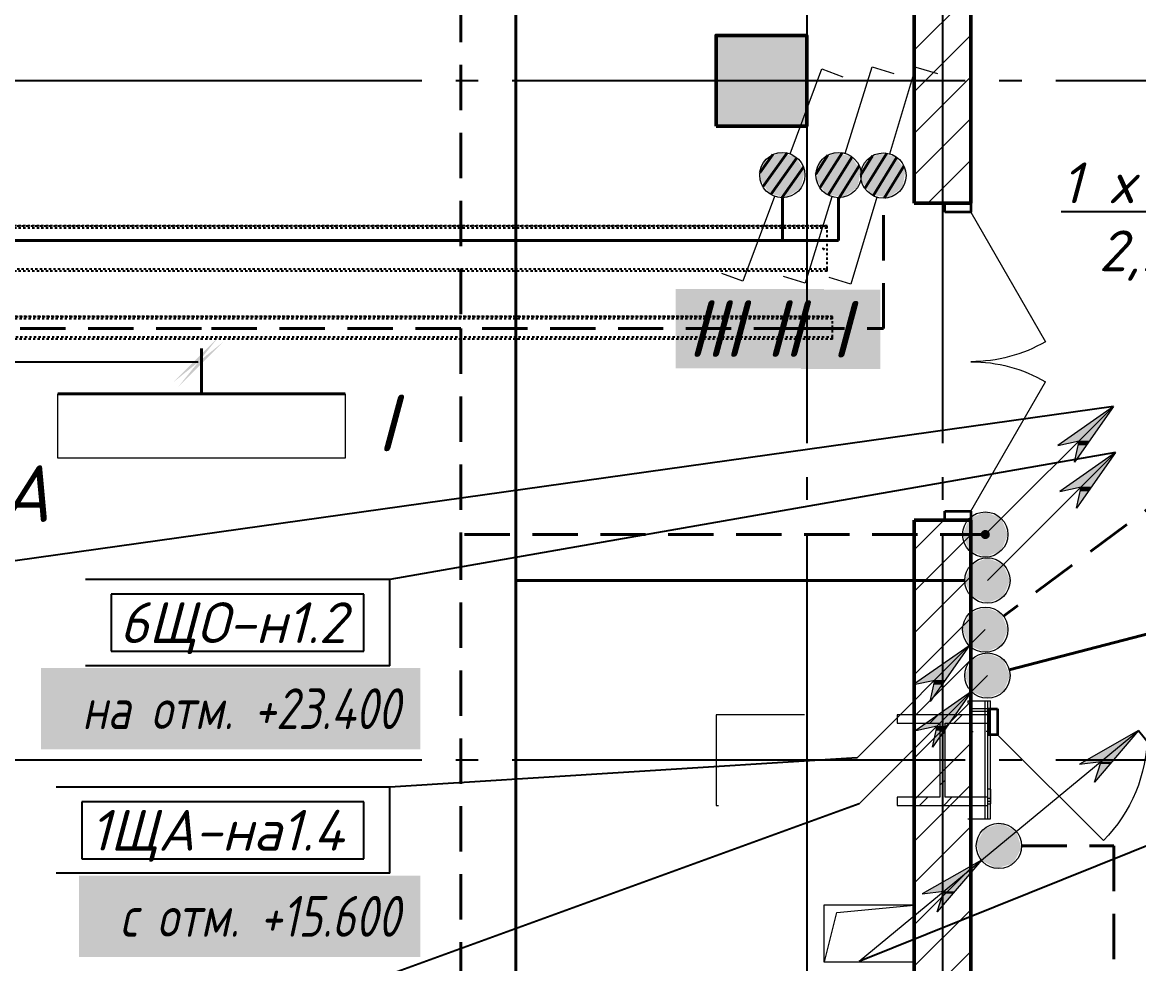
# Model space of a CAD drawing. Header units: millimetres. Extents: x 0 to 1093, y 0 to 420.
# Drawn here: x 480.55 to 529.85, y 240.61 to 282.17 of the extents above; entities that cross this region are included whole.
import ezdxf

# ---------------------------------------------------------------- set-up
doc = ezdxf.new("R2010")
doc.units = ezdxf.units.MM
for name, pattern in [('JIS_02_2.0', [3, 2, -1]), ('ГОСТ 2.303 5', [24, 20, -1.5, 1, -1.5]), ('СПКБ-0000-000-АР#006$0$Achse', [2300, 0, -800, 1500, 0])]:
    doc.linetypes.add(name, pattern=pattern)
for name, color, linetype in [('Viewport1ForCustomObjects_0', 7, 'Continuous'), ('Viewport2ForCustomObjects_0', 7, 'Continuous'), ('СПКБ-0000-000-АР#006$0$Двери ArchiCAD', 7, 'Continuous'), ('СПКБ-0000-000-АР#006$0$Колонны новые', 7, 'Continuous'), ('СПКБ-0000-000-АР#006$0$Колонны существующие', 7, 'Continuous'), ('СПКБ-0000-000-АР#006$0$Стены', 7, 'Continuous'), ('Строительные оси', 7, 'Continuous'), ('ЭМ_ЛОТКИ', 3, 'JIS_02_2.0'), ('ЭО_АВАРИЙНОЕ ОСВЕЩЕНИЕ', 7, 'Continuous'), ('ЭО_РАБОЧЕЕ ОСВЕЩЕНИЕ', 7, 'Continuous'), ('ЭС', 7, 'Continuous')]:
    doc.layers.add(name, color=color, linetype=linetype)
for name, color, linetype, lineweight in [('СПКБ-0000-000-АР#006$0$Двери ArchiCAD_Ном._пера__1', 7, 'Continuous', 13), ('СПКБ-0000-000-АР#006$0$Двери ArchiCAD_Ном._пера__20', 1, 'Continuous', 20), ('СПКБ-0000-000-АР#006$0$Двери ArchiCAD_Ном._пера__6', 5, 'Continuous', 9), ('СПКБ-0000-000-АР#006$0$Колонны новые_Ном._пера__20', 1, 'Continuous', 20), ('СПКБ-0000-000-АР#006$0$Колонны существующие_Ном._пера__141', 7, 'Continuous', 50), ('СПКБ-0000-000-АР#006$0$Колонны существующие_Ном._пера__2', 8, 'Continuous', 15), ('СПКБ-0000-000-АР#006$0$Стены_Ном._пера__1', 7, 'Continuous', 13), ('СПКБ-0000-000-АР#006$0$Стены_Ном._пера__20', 1, 'Continuous', 20), ('СПКБ-0000-000-АР#006$0$Стены_Ном._пера__6', 5, 'Continuous', 9), ('СПКБ-0000-000-АР#006$0$Шахты ОВ_Ном._пера__1', 7, 'Continuous', 13)]:
    doc.layers.add(name, color=color, linetype=linetype, lineweight=lineweight)
for name, color, linetype, lineweight, true_color in [('СПКБ-0000-000-АР#006$0$Двери ArchiCAD_Ном._пера__23', 7, 'Continuous', 35, 0xff6600), ('СПКБ-0000-000-АР#006$0$Двери ArchiCAD_Ном._пера__3', 7, 'Continuous', 18, 0xff6600), ('СПКБ-0000-000-АР#006$0$Двери ArchiCAD_Ном._пера__58', 7, 'Continuous', 50, 0xdf0000), ('СПКБ-0000-000-АР#006$0$Колонны новые_Ном._пера__108', 7, 'Continuous', 13, 0xfd8379), ('СПКБ-0000-000-АР#006$0$Колонны существующие_Ном._пера__102', 7, 'Continuous', 13, 0xcccccc), ('СПКБ-0000-000-АР#006$0$Стены_Ном._пера__58', 7, 'Continuous', 50, 0xdf0000), ('СПКБ-0000-000-АР#006$0$Стены_Ном._пера__68', 7, 'Continuous', 20, 0xfd4435)]:
    doc.layers.add(name, color=color, linetype=linetype, lineweight=lineweight, true_color=true_color)
doc.styles.add('1.8', font='isocpeui.ttf', dxfattribs={"height": 1.8})
doc.styles.add('2.5', font='isocpeui.ttf')
doc.styles.add('CustomTextStyle84', font='isocpeui.ttf', dxfattribs={"width": 0.987755, "height": 1.8})
doc.styles.add('CustomTextStyle86', font='isocpeui.ttf', dxfattribs={"width": 0.987755, "height": 1.8})
pattern_1 = [(45, (0, 0), (-91.9239, 91.9239), [])]
pattern_2 = [(0, (0, 0), (0, 173.2051), [0, -100]), (0, (50, 86.6), (0, 173.2051), [0, -100])]

# ---------------------------------------------------------------- blocks, each defined once
blk = doc.blocks.new('*U336')
at = {"color": 0, "linetype": 'ByBlock', "lineweight": -2}
for p, q in [((-100, -31), (-100, -6487.7)), ((-100, -6487.7), (-100, -31)), ((-90, -6487.7), (-90, -31)), ((90, -31), (90, -6487.7)), ((100, -6487.7), (100, -31)), ((100, -6487.7), (100, -31)), ((-90, -6487.7), (-100, -6487.7)), ((90, -6487.7), (-90, -6487.7)), ((100, -6487.7), (90, -6487.7))]:
    blk.add_line(p, q, dxfattribs=at)
blk.add_circle((0, -6472.7), 3.5, dxfattribs=at)
blk = doc.blocks.new('*U337')
at = {"color": 0, "linetype": 'ByBlock', "lineweight": -2}
for p, q in [((-50, -31), (-50, -7577)), ((-50, -7577), (-50, -31)), ((-40, -7577), (-40, -31)), ((40, -31), (40, -7577)), ((50, -7577), (50, -31)), ((50, -7577), (50, -31)), ((-40, -7577), (-50, -7577)), ((40, -7577), (-40, -7577)), ((50, -7577), (40, -7577))]:
    blk.add_line(p, q, dxfattribs=at)
blk.add_circle((0, -7562), 3.5, dxfattribs=at)
blk = doc.blocks.new('*E373')
at = {"layer": 'Строительные оси', "color": 3, "linetype": 'ГОСТ 2.303 5', "lineweight": 25}
for p, q in [((177.431, 258.857), (177.431, -45.143)), ((183.431, 258.857), (183.431, -45.143)), ((280.431, 158.857), (-283.569, 158.857)), ((280.431, 128.857), (-283.569, 128.857))]:
    blk.add_line(p, q, dxfattribs=at)
at = {"layer": 'ЭО_АВАРИЙНОЕ ОСВЕЩЕНИЕ', "color": 1, "linetype": 'JIS_02_2.0', "lineweight": 40}
for p, q in [((162.147, 210.557), (162.153, 147.919)), ((180.817, 147.919), (180.817, 153.674)), ((150.706, 147.919), (103.356, 147.919)), ((150.706, 145.039), (150.706, 147.919)), ((162.153, 147.919), (150.706, 147.919)), ((177.099, 147.919), (162.153, 147.919)), ((162.153, 147.919), (162.153, 138.824)), ((177.099, 147.919), (180.817, 147.919)), ((196.384, 142.844), (186.122, 135.22)), ((185.319, 138.824), (162.153, 138.824)), ((162.153, 138.824), (162.153, 94.656)), ((185.319, 138.824), (185.319, 138.824)), ((185.319, 138.824), (185.319, 138.824)), ((186.919, 125.076), (190.988, 125.076)), ((190.988, 125.076), (190.988, 119.795))]:
    blk.add_line(p, q, dxfattribs=at)
at = {"layer": 'ЭО_АВАРИЙНОЕ ОСВЕЩЕНИЕ', "color": 7, "lineweight": 0}
for p, q in [((181.103, 155.632), (182.251, 159.464)), ((182.251, 159.464), (183.209, 159.177)), ((180.53, 153.716), (179.383, 149.884)), ((179.383, 149.884), (178.425, 150.171)), ((144.361, 142.189), (144.361, 145.039)), ((157.051, 145.039), (157.051, 142.189)), ((185.319, 138.824), (190.976, 144.481)), ((190.976, 144.481), (188.519, 142.76)), ((190.976, 144.481), (189.255, 142.023)), ((188.519, 142.76), (189.46, 142.965)), ((189.255, 142.023), (189.46, 142.965)), ((157.051, 142.189), (144.361, 142.189)), ((179.662, 128.967), (185.319, 134.624)), ((184.612, 133.917), (182.155, 132.196)), ((184.612, 133.917), (182.891, 131.459)), ((182.155, 132.196), (183.096, 132.401)), ((182.891, 131.459), (183.096, 132.401)), ((185.919, 125.076), (192.091, 130.166)), ((192.091, 130.166), (189.48, 128.688)), ((192.091, 130.166), (190.143, 127.884)), ((189.48, 128.688), (190.437, 128.802)), ((190.143, 127.884), (190.437, 128.802)), ((179.747, 119.987), (185.919, 125.076)), ((185.147, 124.44), (182.536, 122.962)), ((185.147, 124.44), (183.199, 122.159)), ((182.536, 122.962), (183.494, 123.076)), ((183.199, 122.159), (183.494, 123.076))]:
    blk.add_line(p, q, dxfattribs=at)
at = {"layer": 'ЭО_АВАРИЙНОЕ ОСВЕЩЕНИЕ', "color": 1, "lineweight": 40}
for p, q in [((180.334, 155.55), (179.817, 154.712)), ((180.964, 155.663), (179.999, 154.099)), ((181.41, 155.479), (180.363, 153.783)), ((181.727, 155.087), (180.856, 153.675)), ((144.361, 145.039), (157.051, 145.039))]:
    blk.add_line(p, q, dxfattribs=at)
at = {"layer": 'ЭО_АВАРИЙНОЕ ОСВЕЩЕНИЕ', "color": 1, "lineweight": 0, "const_width": 0.2, "flags": 128}
blk.add_lwpolyline([(185.219, 138.824, 1), (185.419, 138.824, 1)], format="xyb", close=True, dxfattribs=at)
at = {"layer": 'ЭО_АВАРИЙНОЕ ОСВЕЩЕНИЕ', "color": 1, "linetype": 'JIS_02_2.0', "lineweight": 40, "const_width": 0.2, "flags": 128}
blk.add_lwpolyline([(185.219, 138.824, 1), (185.419, 138.824, 1)], format="xyb", close=True, dxfattribs=at)
at = {"layer": 'ЭО_АВАРИЙНОЕ ОСВЕЩЕНИЕ', "color": 7, "lineweight": 0}
for centre in [(180.817, 154.674), (185.319, 138.824), (185.319, 134.624), (185.919, 125.076)]:
    blk.add_circle(centre, 1, dxfattribs=at)
at = {"layer": 'ЭО_АВАРИЙНОЕ ОСВЕЩЕНИЕ', "color": 1, "lineweight": 0}
for points in [[(180.417, 155.525), (179.966, 155.199), (181.577, 155.199)], [(180.586, 155.647), (180.417, 155.525), (181.342, 155.525)], [(180.417, 155.525), (181.342, 155.525), (181.577, 155.199)], [(179.918, 154.905), (179.844, 154.443), (181.715, 154.443)], [(179.966, 155.199), (179.918, 154.905), (181.79, 154.905)], [(179.918, 154.905), (181.79, 154.905), (181.715, 154.443)], [(179.966, 155.199), (181.577, 155.199), (181.79, 154.905)], [(179.844, 154.443), (180.056, 154.149), (181.668, 154.149)], [(179.844, 154.443), (181.715, 154.443), (181.668, 154.149)], [(180.056, 154.149), (180.292, 153.823), (181.216, 153.823)], [(180.056, 154.149), (181.668, 154.149), (181.216, 153.823)], [(180.292, 153.823), (181.216, 153.823), (181.047, 153.701)], [(190.976, 144.481), (188.812, 142.965), (189.46, 142.965)], [(190.976, 144.481), (189.46, 142.965), (189.915, 142.965)], [(188.812, 142.965), (189.46, 142.965), (188.519, 142.76)], [(189.46, 142.965), (189.416, 142.76), (189.771, 142.76)], [(189.46, 142.965), (189.915, 142.965), (189.771, 142.76)], [(189.416, 142.76), (189.771, 142.76), (189.255, 142.023)], [(184.612, 133.917), (182.448, 132.401), (183.096, 132.401)], [(184.612, 133.917), (183.096, 132.401), (183.551, 132.401)], [(182.448, 132.401), (183.096, 132.401), (182.155, 132.196)], [(183.052, 132.196), (183.407, 132.196), (182.891, 131.459)], [(183.096, 132.401), (183.052, 132.196), (183.407, 132.196)], [(183.096, 132.401), (183.551, 132.401), (183.407, 132.196)], [(192.091, 130.166), (189.682, 128.802), (190.437, 128.802)], [(192.091, 130.166), (190.437, 128.802), (190.927, 128.802)], [(189.682, 128.802), (190.437, 128.802), (189.48, 128.688)], [(190.401, 128.688), (190.83, 128.688), (190.143, 127.884)], [(190.437, 128.802), (190.401, 128.688), (190.83, 128.688)], [(190.437, 128.802), (190.927, 128.802), (190.83, 128.688)], [(185.147, 124.44), (182.738, 123.076), (183.494, 123.076)], [(185.147, 124.44), (183.494, 123.076), (183.983, 123.076)], [(182.738, 123.076), (183.494, 123.076), (182.536, 122.962)], [(183.457, 122.962), (183.886, 122.962), (183.199, 122.159)], [(183.494, 123.076), (183.457, 122.962), (183.886, 122.962)], [(183.494, 123.076), (183.983, 123.076), (183.886, 122.962)]]:
    blk.add_solid(points, dxfattribs=at)
at = {"layer": 'ЭО_АВАРИЙНОЕ ОСВЕЩЕНИЕ', "color": 1, "lineweight": 40}
for points in [[(184.612, 139.531), (184.319, 138.824), (186.319, 138.824)], [(185.319, 139.824), (184.612, 139.531), (186.026, 139.531)], [(184.612, 139.531), (186.026, 139.531), (186.319, 138.824)], [(184.319, 138.824), (184.612, 138.117), (186.026, 138.117)], [(184.319, 138.824), (186.319, 138.824), (186.026, 138.117)], [(184.612, 138.117), (186.026, 138.117), (185.319, 137.824)], [(185.319, 135.624), (184.612, 135.331), (186.026, 135.331)], [(184.612, 135.331), (184.319, 134.624), (186.319, 134.624)], [(184.612, 135.331), (186.026, 135.331), (186.319, 134.624)], [(184.319, 134.624), (184.612, 133.917), (186.026, 133.917)], [(184.319, 134.624), (186.319, 134.624), (186.026, 133.917)], [(184.612, 133.917), (186.026, 133.917), (185.319, 133.624)], [(185.211, 125.712), (184.923, 125.172), (186.856, 125.172)], [(185.283, 125.848), (185.211, 125.712), (186.69, 125.712)], [(185.211, 125.712), (186.69, 125.712), (186.856, 125.172)], [(186.015, 126.072), (185.283, 125.848), (186.436, 125.848)], [(185.283, 125.848), (186.436, 125.848), (186.69, 125.712)], [(184.923, 125.172), (184.982, 124.98), (186.914, 124.98)], [(184.923, 125.172), (186.856, 125.172), (186.914, 124.98)], [(184.982, 124.98), (185.147, 124.44), (186.627, 124.44)], [(184.982, 124.98), (186.914, 124.98), (186.627, 124.44)], [(185.147, 124.44), (185.402, 124.305), (186.555, 124.305)], [(185.147, 124.44), (186.627, 124.44), (186.555, 124.305)], [(185.402, 124.305), (186.555, 124.305), (185.823, 124.081)]]:
    blk.add_solid(points, dxfattribs=at)
at = {"layer": 'ЭО_РАБОЧЕЕ ОСВЕЩЕНИЕ', "color": 5, "lineweight": 40}
for p, q in [((164.583, 189.886), (164.583, 151.806)), ((175.931, 155.597), (175.361, 154.795)), ((176.566, 155.67), (175.502, 154.171)), ((177, 155.457), (175.846, 153.832)), ((178.366, 155.573), (177.841, 154.74)), ((178.996, 155.681), (178.017, 154.125)), ((179.441, 155.493), (178.378, 153.806)), ((177.291, 155.046), (176.331, 153.692)), ((179.755, 155.098), (178.87, 153.693)), ((176.356, 153.692), (176.356, 151.806)), ((178.84, 153.693), (178.84, 151.806)), ((112.594, 151.806), (164.583, 151.806)), ((176.356, 151.806), (164.583, 151.806)), ((164.583, 136.795), (164.583, 151.806)), ((176.905, 151.806), (176.356, 151.806)), ((178.84, 151.806), (176.905, 151.806)), ((186.379, 132.847), (230.284, 144.288)), ((164.583, 136.795), (184.411, 136.795)), ((164.583, 96.574), (164.583, 136.795))]:
    blk.add_line(p, q, dxfattribs=at)
at = {"layer": 'ЭО_РАБОЧЕЕ ОСВЕЩЕНИЕ', "color": 7, "lineweight": 0}
for p, q in [((176.704, 155.63), (178.097, 159.379)), ((178.097, 159.379), (179.034, 159.031)), ((179.136, 155.648), (180.319, 159.469)), ((180.319, 159.469), (181.274, 159.173)), ((176.008, 153.755), (174.615, 150.005)), ((178.544, 153.738), (177.361, 149.917)), ((174.615, 150.005), (173.678, 150.353)), ((177.361, 149.917), (176.406, 150.212)), ((185.411, 136.795), (191.068, 142.452)), ((191.068, 142.452), (188.611, 140.731)), ((191.068, 142.452), (189.348, 139.994)), ((188.611, 140.731), (189.553, 140.936)), ((189.348, 139.994), (189.553, 140.936)), ((179.755, 126.938), (185.411, 132.595)), ((184.704, 131.888), (182.247, 130.167)), ((184.704, 131.888), (182.984, 129.43)), ((182.247, 130.167), (183.189, 130.372)), ((182.984, 129.43), (183.189, 130.372))]:
    blk.add_line(p, q, dxfattribs=at)
for centre in [(176.356, 154.692), (178.84, 154.693), (185.411, 136.795), (185.411, 132.595)]:
    blk.add_circle(centre, 1, dxfattribs=at)
at = {"layer": 'ЭО_РАБОЧЕЕ ОСВЕЩЕНИЕ', "color": 5, "lineweight": 0}
for points in [[(175.917, 155.508), (175.541, 155.271), (177.083, 155.271)], [(176.189, 155.678), (175.917, 155.508), (176.935, 155.508)], [(175.917, 155.508), (176.935, 155.508), (177.083, 155.271)], [(178.436, 155.539), (177.994, 155.226), (179.595, 155.226)], [(178.619, 155.668), (178.436, 155.539), (179.373, 155.539)], [(178.436, 155.539), (179.373, 155.539), (179.595, 155.226)], [(175.446, 154.859), (175.37, 154.525), (177.265, 154.525)], [(175.541, 155.271), (175.446, 154.859), (177.342, 154.859)], [(175.446, 154.859), (177.342, 154.859), (177.265, 154.525)], [(175.541, 155.271), (177.083, 155.271), (177.342, 154.859)], [(177.941, 154.914), (177.865, 154.471), (179.74, 154.471)], [(177.994, 155.226), (177.941, 154.914), (179.815, 154.914)], [(177.941, 154.914), (179.815, 154.914), (179.74, 154.471)], [(177.994, 155.226), (179.595, 155.226), (179.815, 154.914)], [(175.37, 154.525), (175.629, 154.113), (177.171, 154.113)], [(175.37, 154.525), (177.265, 154.525), (177.171, 154.113)], [(177.865, 154.471), (178.085, 154.16), (179.686, 154.16)], [(177.865, 154.471), (179.74, 154.471), (179.686, 154.16)], [(175.629, 154.113), (175.777, 153.877), (176.795, 153.877)], [(175.629, 154.113), (177.171, 154.113), (176.795, 153.877)], [(175.777, 153.877), (176.795, 153.877), (176.523, 153.706)], [(178.085, 154.16), (178.307, 153.847), (179.244, 153.847)], [(178.085, 154.16), (179.686, 154.16), (179.244, 153.847)], [(178.307, 153.847), (179.244, 153.847), (179.062, 153.718)], [(191.068, 142.452), (188.904, 140.936), (189.553, 140.936)], [(191.068, 142.452), (189.553, 140.936), (190.007, 140.936)], [(188.904, 140.936), (189.553, 140.936), (188.611, 140.731)], [(189.508, 140.731), (189.863, 140.731), (189.348, 139.994)], [(189.553, 140.936), (189.508, 140.731), (189.863, 140.731)], [(189.553, 140.936), (190.007, 140.936), (189.863, 140.731)], [(184.704, 131.888), (182.54, 130.372), (183.189, 130.372)], [(184.704, 131.888), (183.189, 130.372), (183.643, 130.372)], [(182.54, 130.372), (183.189, 130.372), (182.247, 130.167)], [(183.144, 130.167), (183.499, 130.167), (182.984, 129.43)], [(183.189, 130.372), (183.144, 130.167), (183.499, 130.167)], [(183.189, 130.372), (183.643, 130.372), (183.499, 130.167)]]:
    blk.add_solid(points, dxfattribs=at)
at = {"layer": 'ЭО_РАБОЧЕЕ ОСВЕЩЕНИЕ', "color": 5, "lineweight": 40}
for points in [[(185.411, 137.795), (184.704, 137.502), (186.119, 137.502)], [(184.704, 137.502), (184.411, 136.795), (186.411, 136.795)], [(184.704, 137.502), (186.119, 137.502), (186.411, 136.795)], [(184.411, 136.795), (184.704, 136.088), (186.119, 136.088)], [(184.411, 136.795), (186.411, 136.795), (186.119, 136.088)], [(184.704, 136.088), (186.119, 136.088), (185.411, 135.795)], [(185.411, 133.595), (184.704, 133.302), (186.119, 133.302)], [(184.704, 133.302), (184.411, 132.595), (186.411, 132.595)], [(184.704, 133.302), (186.119, 133.302), (186.411, 132.595)], [(184.411, 132.595), (184.704, 131.888), (186.119, 131.888)], [(184.411, 132.595), (186.411, 132.595), (186.119, 131.888)], [(184.704, 131.888), (186.119, 131.888), (185.411, 131.595)]]:
    blk.add_solid(points, dxfattribs=at)
blk = doc.blocks.new('СПКБ-0000-000-АР#006$0$Двупольная Дверь 19')
at = {"layer": 'СПКБ-0000-000-АР#006$0$Двери ArchiCAD_Ном._пера__23', "color": 30, "linetype": 'Continuous', "lineweight": 35, "true_color": 0xff6600}
for p, q in [((-660, 0), (-700, 0)), ((-700, 0), (-700, -115)), ((-660, -115), (-660, 0)), ((700, 0), (660, 0)), ((660, 0), (660, -115)), ((700, -115), (700, 0)), ((-700, -115), (-660, -115)), ((660, -115), (700, -115))]:
    blk.add_line(p, q, dxfattribs=at)
at = {"layer": 'СПКБ-0000-000-АР#006$0$Двери ArchiCAD_Ном._пера__3', "color": 30, "linetype": 'Continuous', "lineweight": 18, "true_color": 0xff6600}
for p, q in [((-660, 0), (-88.4, 330)), ((660, 0), (88.4, 330))]:
    blk.add_line(p, q, dxfattribs=at)
for centre, start, end in [((-660, 0), 0, 30), ((660, 0), 150, 180)]:
    blk.add_arc(centre, 660, start, end, dxfattribs=at)
at = {"layer": 'СПКБ-0000-000-АР#006$0$Двери ArchiCAD_Ном._пера__58', "color": 12, "linetype": 'Continuous', "lineweight": 50, "true_color": 0xdf0000}
for p, q in [((-700, 0), (-737, 0)), ((-700, 0), (-700, -115)), ((700, 0), (700, -115)), ((700, 0), (737, 0)), ((-700, -115), (-700, -250)), ((700, -115), (700, -250)), ((-700, -250), (-737, -250)), ((700, -250), (737, -250))]:
    blk.add_line(p, q, dxfattribs=at)
blk = doc.blocks.new('СПКБ-0000-000-АР#006$0$Стена_16', base_point=(18343.1, 18683.6))
at = {"layer": 'СПКБ-0000-000-АР#006$0$Стены_Ном._пера__20', "linetype": 'Continuous', "lineweight": 20}
h = blk.add_hatch(dxfattribs=at)
h.set_pattern_fill('КИРПИЧ_ОБЫКНОВЕННЫЙ', color=1, style=0, pattern_type=2)
h.set_pattern_definition(pattern_1)
h.paths.add_polyline_path([(18218.1, 18683.6), (18218.1, 15345.4), (18353.1, 15345.4), (18468.1, 15345.4), (18468.1, 18683.6)])
h = blk.add_hatch(dxfattribs=at)
h.set_pattern_fill('КИРПИЧ_ОБЫКНОВЕННЫЙ', color=1, style=0, pattern_type=2)
h.set_pattern_definition(pattern_1)
h.paths.add_polyline_path([(18218.1, 4089.3), (18468.1, 4089.3), (18468.1, 13945.4), (18353.1, 13945.4), (18218.1, 13945.4)])
at = {"layer": 'СПКБ-0000-000-АР#006$0$Стены_Ном._пера__58', "color": 12, "linetype": 'Continuous', "lineweight": 50, "true_color": 0xdf0000}
for p, q in [((18218.1, 15345.4), (18218.1, 15382.4)), ((18468.1, 15345.4), (18468.1, 15382.4)), ((18353.1, 15345.4), (18218.1, 15345.4)), ((18468.1, 15345.4), (18353.1, 15345.4)), ((18218.1, 13945.4), (18218.1, 13908.4)), ((18353.1, 13945.4), (18218.1, 13945.4)), ((18468.1, 13945.4), (18353.1, 13945.4)), ((18468.1, 13945.4), (18468.1, 13908.4))]:
    blk.add_line(p, q, dxfattribs=at)
at = {"layer": 'СПКБ-0000-000-АР#006$0$Стены_Ном._пера__58', "color": 12, "linetype": 'Continuous', "lineweight": 50, "true_color": 0xdf0000, "flags": 128}
for points in [[(18218.1, 18683.6), (18218.1, 15345.4)], [(18468.1, 15345.4), (18468.1, 18683.6)], [(18218.1, 13945.4), (18218.1, 4089.3)], [(18468.1, 4089.3), (18468.1, 13945.4)]]:
    blk.add_lwpolyline(points, dxfattribs=at)
at = {"layer": 'СПКБ-0000-000-АР#006$0$Двери ArchiCAD', "color": 21, "linetype": 'Continuous', "lineweight": 18, "true_color": 0xff9955, "xscale": -1, "zscale": 1000, "rotation": 270}
blk.add_blockref('СПКБ-0000-000-АР#006$0$Двупольная Дверь 19', (18468.1, 14645.4), dxfattribs=at)
blk = doc.blocks.new('СПКБ-0000-000-АР#006$0$Стена_49', base_point=(18455.3, 13148.5))
at = {"layer": 'СПКБ-0000-000-АР#006$0$Стены_Ном._пера__20', "linetype": 'Continuous', "lineweight": 20}
h = blk.add_hatch(dxfattribs=at)
h.set_pattern_fill('ШТУКАТУРКА', color=1, style=0, pattern_type=2)
h.set_pattern_definition(pattern_2)
h.paths.add_polyline_path([(18530.3, 13148.5), (18530.3, 12627.3), (18543.3, 12627.3), (18543.3, 13148.5)])
h = blk.add_hatch(dxfattribs=at)
h.set_pattern_fill('ШТУКАТУРКА', color=1, style=0, pattern_type=2)
h.set_pattern_definition(pattern_2)
h.paths.add_polyline_path([(18555.3, 12627.3), (18555.3, 13148.5), (18543.3, 13148.5), (18543.3, 12627.3)])
at = {"layer": 'СПКБ-0000-000-АР#006$0$Стены_Ном._пера__1', "color": 7, "linetype": 'СПКБ-0000-000-АР#006$0$Achse', "lineweight": 13, "flags": 128}
blk.add_lwpolyline([(18455.3, 13148.5), (18455.3, 12627.3)], dxfattribs=at)
at = {"layer": 'СПКБ-0000-000-АР#006$0$Стены_Ном._пера__1', "color": 7, "linetype": 'Continuous', "lineweight": 13, "flags": 128}
for points in [[(18455.3, 13148.5), (18530.3, 13148.5)], [(18455.3, 12627.3), (18530.3, 12627.3)]]:
    blk.add_lwpolyline(points, dxfattribs=at)
at = {"layer": 'СПКБ-0000-000-АР#006$0$Стены_Ном._пера__20', "color": 1, "linetype": 'Continuous', "lineweight": 20, "flags": 128}
for points in [[(18530.3, 13148.5), (18543.3, 13148.5)], [(18543.3, 13148.5), (18555.3, 13148.5)], [(18555.3, 12627.3), (18555.3, 13148.5)], [(18530.3, 12627.3), (18543.3, 12627.3)], [(18543.3, 12627.3), (18555.3, 12627.3)]]:
    blk.add_lwpolyline(points, dxfattribs=at)
at = {"layer": 'СПКБ-0000-000-АР#006$0$Стены_Ном._пера__68', "color": 20, "linetype": 'Continuous', "lineweight": 20, "true_color": 0xfd4435}
for p, q in [((18530.3, 13148.5), (18530.3, 12627.3)), ((18543.3, 12627.3), (18543.3, 13148.5))]:
    blk.add_line(p, q, dxfattribs=at)
blk = doc.blocks.new('СПКБ-0000-000-АР#006$0$Простой Проем Двери_2')
at = {"layer": 'СПКБ-0000-000-АР#006$0$Двери ArchiCAD_Ном._пера__1', "color": 7, "linetype": 'Continuous', "lineweight": 13}
for p, q in [((-700, 0), (-700, 40)), ((700, 0), (700, 40))]:
    blk.add_line(p, q, dxfattribs=at)
at = {"layer": 'СПКБ-0000-000-АР#006$0$Двери ArchiCAD_Ном._пера__6', "color": 5, "linetype": 'Continuous', "lineweight": 9}
for p, q in [((-700, 52), (-700, 64)), ((-700, 40), (-700, 52)), ((700, 52), (700, 64)), ((700, 40), (700, 52))]:
    blk.add_line(p, q, dxfattribs=at)
blk = doc.blocks.new('СПКБ-0000-000-АР#006$0$Стена_81', base_point=(19994.5, 12757.6))
at = {"layer": 'СПКБ-0000-000-АР#006$0$Стены_Ном._пера__20', "linetype": 'Continuous', "lineweight": 20}
h = blk.add_hatch(dxfattribs=at)
h.set_pattern_fill('ШТУКАТУРКА', color=1, style=0, pattern_type=2)
h.set_pattern_definition(pattern_2)
h.paths.add_polyline_path([(18554.3, 12717.6), (18543.2, 12717.6), (18543.2, 12705.6), (18554.3, 12705.6)])
h = blk.add_hatch(dxfattribs=at)
h.set_pattern_fill('ШТУКАТУРКА', color=1, style=0, pattern_type=2)
h.set_pattern_definition(pattern_2)
h.paths.add_polyline_path([(18543.2, 12693.6), (18554.3, 12693.6), (18554.3, 12705.6), (18543.2, 12705.6)])
h = blk.add_hatch(dxfattribs=at)
h.set_pattern_fill('ШТУКАТУРКА', color=1, style=0, pattern_type=2)
h.set_pattern_definition(pattern_2)
h.paths.add_polyline_path([(19994.5, 12717.6), (19954.3, 12717.6), (19954.3, 12705.6), (19994.5, 12705.6)])
h = blk.add_hatch(dxfattribs=at)
h.set_pattern_fill('ШТУКАТУРКА', color=1, style=0, pattern_type=2)
h.set_pattern_definition(pattern_2)
h.paths.add_polyline_path([(19954.3, 12693.6), (19994.5, 12693.6), (19994.5, 12705.6), (19954.3, 12705.6)])
at = {"layer": 'СПКБ-0000-000-АР#006$0$Стены_Ном._пера__1', "color": 7, "linetype": 'СПКБ-0000-000-АР#006$0$Achse', "lineweight": 13, "flags": 128}
for points in [[(18554.3, 12757.6), (18543.2, 12757.6)], [(19994.5, 12757.6), (19954.3, 12757.6)]]:
    blk.add_lwpolyline(points, dxfattribs=at)
at = {"layer": 'СПКБ-0000-000-АР#006$0$Стены_Ном._пера__1', "color": 7, "linetype": 'Continuous', "lineweight": 13, "flags": 128}
blk.add_lwpolyline([(19994.5, 12757.6), (19994.5, 12717.6)], dxfattribs=at)
at = {"layer": 'СПКБ-0000-000-АР#006$0$Стены_Ном._пера__6', "color": 5, "linetype": 'Continuous', "lineweight": 9, "flags": 128}
for points in [[(18543.2, 12693.6), (18554.3, 12693.6)], [(19954.3, 12693.6), (19994.5, 12693.6)], [(19994.5, 12717.6), (19994.5, 12705.6)], [(19994.5, 12705.6), (19994.5, 12693.6)]]:
    blk.add_lwpolyline(points, dxfattribs=at)
at = {"layer": 'СПКБ-0000-000-АР#006$0$Стены_Ном._пера__68', "color": 20, "linetype": 'Continuous', "lineweight": 20, "true_color": 0xfd4435}
for p, q in [((18554.3, 12717.6), (18543.2, 12717.6)), ((18543.2, 12705.6), (18554.3, 12705.6)), ((19994.5, 12717.6), (19954.3, 12717.6)), ((19954.3, 12705.6), (19994.5, 12705.6))]:
    blk.add_line(p, q, dxfattribs=at)
at = {"layer": 'СПКБ-0000-000-АР#006$0$Двери ArchiCAD', "color": 21, "linetype": 'Continuous', "lineweight": 18, "true_color": 0xff9955, "xscale": -1, "zscale": 1000, "rotation": 180}
blk.add_blockref('СПКБ-0000-000-АР#006$0$Простой Проем Двери_2', (19254.3, 12757.6), dxfattribs=at)
blk = doc.blocks.new('СПКБ-0000-000-АР#006$0$Двупольная Дверь 19_7')
at = {"layer": 'СПКБ-0000-000-АР#006$0$Двери ArchiCAD_Ном._пера__1', "color": 7, "linetype": 'СПКБ-0000-000-АР#006$0$Achse', "lineweight": 13}
for p, q in [((-700, -15), (-737, -15)), ((700, -15), (737, -15))]:
    blk.add_line(p, q, dxfattribs=at)
at = {"layer": 'СПКБ-0000-000-АР#006$0$Двери ArchiCAD_Ном._пера__1', "color": 7, "linetype": 'Continuous', "lineweight": 13}
for p, q in [((-700, -90), (-700, -15)), ((700, -90), (700, -15))]:
    blk.add_line(p, q, dxfattribs=at)
at = {"layer": 'СПКБ-0000-000-АР#006$0$Двери ArchiCAD_Ном._пера__20', "color": 1, "linetype": 'Continuous', "lineweight": 20}
for p, q in [((-700, -103), (-700, -90)), ((700, -103), (700, -90)), ((-700, -115), (-737, -115)), ((-700, -115), (-700, -103)), ((700, -115), (700, -103)), ((700, -115), (737, -115))]:
    blk.add_line(p, q, dxfattribs=at)
at = {"layer": 'СПКБ-0000-000-АР#006$0$Двери ArchiCAD_Ном._пера__23', "color": 30, "linetype": 'Continuous', "lineweight": 35, "true_color": 0xff6600}
for p, q in [((-660, 0), (-700, 0)), ((-700, 0), (-700, -115)), ((-660, -115), (-660, 0)), ((700, 0), (660, 0)), ((660, 0), (660, -115)), ((700, -115), (700, 0)), ((-700, -115), (-660, -115)), ((660, -115), (700, -115))]:
    blk.add_line(p, q, dxfattribs=at)
at = {"layer": 'СПКБ-0000-000-АР#006$0$Двери ArchiCAD_Ном._пера__3', "color": 30, "linetype": 'Continuous', "lineweight": 18, "true_color": 0xff6600}
for p, q in [((-660, 0), (-193.3, 466.7)), ((660, 0), (88.4, 330))]:
    blk.add_line(p, q, dxfattribs=at)
for centre, start, end in [((-660, 0), 0, 45), ((660, 0), 150, 180)]:
    blk.add_arc(centre, 660, start, end, dxfattribs=at)
blk = doc.blocks.new('СПКБ-0000-000-АР#006$0$Стена_85', base_point=(18468.1, 13013.6))
at = {"layer": 'СПКБ-0000-000-АР#006$0$Стены_Ном._пера__20', "linetype": 'Continuous', "lineweight": 20}
h = blk.add_hatch(dxfattribs=at)
h.set_pattern_fill('ШТУКАТУРКА', color=1, style=0, pattern_type=2)
h.set_pattern_definition(pattern_2)
h.paths.add_polyline_path([(18546.3, 13113.6), (18468.1, 13113.6), (18468.1, 13101.6), (18546.3, 13101.6)])
h = blk.add_hatch(dxfattribs=at)
h.set_pattern_fill('ШТУКАТУРКА', color=1, style=0, pattern_type=2)
h.set_pattern_definition(pattern_2)
h.paths.add_polyline_path([(18468.1, 13088.6), (18546.3, 13088.6), (18546.3, 13101.6), (18468.1, 13101.6)])
at = {"layer": 'СПКБ-0000-000-АР#006$0$Стены_Ном._пера__1', "color": 7, "linetype": 'Continuous', "lineweight": 13}
blk.add_line((18546.3, 13088.6), (18546.3, 13013.6), dxfattribs=at)
at = {"layer": 'СПКБ-0000-000-АР#006$0$Стены_Ном._пера__1', "color": 7, "linetype": 'СПКБ-0000-000-АР#006$0$Achse', "lineweight": 13}
blk.add_line((18546.3, 13013.6), (18509.3, 13013.6), dxfattribs=at)
at = {"layer": 'СПКБ-0000-000-АР#006$0$Стены_Ном._пера__1', "color": 7, "linetype": 'Continuous', "lineweight": 13, "flags": 128}
blk.add_lwpolyline([(18468.1, 13013.6), (18468.1, 13088.6)], dxfattribs=at)
at = {"layer": 'СПКБ-0000-000-АР#006$0$Стены_Ном._пера__1', "color": 7, "linetype": 'СПКБ-0000-000-АР#006$0$Achse', "lineweight": 13, "flags": 128}
blk.add_lwpolyline([(18468.1, 13013.6), (18546.3, 13013.6)], dxfattribs=at)
at = {"layer": 'СПКБ-0000-000-АР#006$0$Стены_Ном._пера__20', "color": 1, "linetype": 'Continuous', "lineweight": 20}
for p, q in [((18546.3, 13113.6), (18509.3, 13113.6)), ((18546.3, 13113.6), (18546.3, 13101.6)), ((18546.3, 13101.6), (18546.3, 13088.6))]:
    blk.add_line(p, q, dxfattribs=at)
at = {"layer": 'СПКБ-0000-000-АР#006$0$Стены_Ном._пера__20', "color": 1, "linetype": 'Continuous', "lineweight": 20, "flags": 128}
for points in [[(18546.3, 13113.6), (18468.1, 13113.6)], [(18468.1, 13101.6), (18468.1, 13113.6)], [(18468.1, 13088.6), (18468.1, 13101.6)]]:
    blk.add_lwpolyline(points, dxfattribs=at)
at = {"layer": 'СПКБ-0000-000-АР#006$0$Стены_Ном._пера__68', "color": 20, "linetype": 'Continuous', "lineweight": 20, "true_color": 0xfd4435}
for p, q in [((18546.3, 13101.6), (18468.1, 13101.6)), ((18468.1, 13088.6), (18546.3, 13088.6))]:
    blk.add_line(p, q, dxfattribs=at)
at = {"layer": 'СПКБ-0000-000-АР#006$0$Двери ArchiCAD', "color": 21, "linetype": 'Continuous', "lineweight": 18, "true_color": 0xff9955, "xscale": -1, "zscale": 1000, "rotation": 180}
blk.add_blockref('СПКБ-0000-000-АР#006$0$Двупольная Дверь 19_7', (19246.3, 12998.6), dxfattribs=at)
blk = doc.blocks.new('СПКБ-0000-000-АР#006$0$Стена_87', base_point=(24440.6, 12757.6))
at = {"layer": 'СПКБ-0000-000-АР#006$0$Стены_Ном._пера__20', "linetype": 'Continuous', "lineweight": 20}
h = blk.add_hatch(dxfattribs=at)
h.set_pattern_fill('ШТУКАТУРКА', color=1, style=0, pattern_type=2)
h.set_pattern_definition(pattern_2)
h.paths.add_polyline_path([(18554.3, 12717.6), (18543.2, 12717.6), (18543.2, 12705.6), (18554.3, 12705.6)])
h = blk.add_hatch(dxfattribs=at)
h.set_pattern_fill('ШТУКАТУРКА', color=1, style=0, pattern_type=2)
h.set_pattern_definition(pattern_2)
h.paths.add_polyline_path([(18543.2, 12693.6), (18554.3, 12693.6), (18554.3, 12705.6), (18543.2, 12705.6)])
at = {"layer": 'СПКБ-0000-000-АР#006$0$Стены_Ном._пера__1', "color": 7, "linetype": 'СПКБ-0000-000-АР#006$0$Achse', "lineweight": 13, "flags": 128}
blk.add_lwpolyline([(18554.3, 12757.6), (18543.2, 12757.6)], dxfattribs=at)
at = {"layer": 'СПКБ-0000-000-АР#006$0$Стены_Ном._пера__6', "color": 5, "linetype": 'Continuous', "lineweight": 9, "flags": 128}
blk.add_lwpolyline([(18543.2, 12693.6), (18554.3, 12693.6)], dxfattribs=at)
at = {"layer": 'СПКБ-0000-000-АР#006$0$Стены_Ном._пера__68', "color": 20, "linetype": 'Continuous', "lineweight": 20, "true_color": 0xfd4435}
for p, q in [((18554.3, 12717.6), (18543.2, 12717.6)), ((18543.2, 12705.6), (18554.3, 12705.6))]:
    blk.add_line(p, q, dxfattribs=at)
at = {"layer": 'СПКБ-0000-000-АР#006$0$Двери ArchiCAD', "color": 21, "linetype": 'Continuous', "lineweight": 18, "true_color": 0xff9955, "xscale": -1, "zscale": 1000, "rotation": 180}
blk.add_blockref('СПКБ-0000-000-АР#006$0$Простой Проем Двери_2', (19254.3, 12757.6), dxfattribs=at)
blk = doc.blocks.new('СПКБ-0000-000-АР#006$0$Колонна_24', base_point=(17543.1, 12885.7))
at = {"layer": 'СПКБ-0000-000-АР#006$0$Колонны существующие_Ном._пера__2', "color": 8, "linetype": 'СПКБ-0000-000-АР#006$0$Achse', "lineweight": 15, "flags": 128}
blk.add_lwpolyline([(17343.1, 12685.7), (17743.1, 12685.7), (17743.1, 13085.7), (17343.1, 13085.7)], close=True, dxfattribs=at)
blk = doc.blocks.new('СПКБ-0000-000-АР#006$0$Колонна_45', base_point=(18343.1, 12885.7))
at = {"layer": 'СПКБ-0000-000-АР#006$0$Колонны новые_Ном._пера__108', "linetype": 'Continuous', "lineweight": 13, "true_color": 0xfd8379}
h = blk.add_hatch(dxfattribs=at)
h.set_pattern_fill('СТАЛЬ', color=11, style=0, pattern_type=2)
h.set_pattern_definition([(45, (0, 0), (-159.099, 159.099), []), (45, (-53.03, 53.03), (-159.099, 159.099), [])])
h.paths.add_polyline_path([(18143.1, 12685.7), (18543.1, 12685.7), (18543.1, 12722.4), (18354.8, 12722.4), (18354.8, 13049.1), (18543.1, 13049.1), (18543.1, 13085.7), (18143.1, 13085.7), (18143.1, 13049.1), (18331.4, 13049.1), (18331.4, 12722.4), (18143.1, 12722.4)])
at = {"layer": 'СПКБ-0000-000-АР#006$0$Колонны новые_Ном._пера__20', "color": 1, "linetype": 'Continuous', "lineweight": 20}
for p, q in [((18543.1, 13085.7), (18143.1, 13085.7)), ((18143.1, 13085.7), (18143.1, 13049.1)), ((18543.1, 13049.1), (18543.1, 13085.7)), ((18143.1, 13049.1), (18331.4, 13049.1)), ((18331.4, 13049.1), (18331.4, 12722.4)), ((18354.8, 12722.4), (18354.8, 13049.1)), ((18354.8, 13049.1), (18543.1, 13049.1)), ((18331.4, 12722.4), (18143.1, 12722.4)), ((18143.1, 12722.4), (18143.1, 12685.7)), ((18543.1, 12722.4), (18354.8, 12722.4)), ((18543.1, 12685.7), (18543.1, 12722.4)), ((18143.1, 12685.7), (18543.1, 12685.7))]:
    blk.add_line(p, q, dxfattribs=at)
blk = doc.blocks.new('СПКБ-0000-000-АР#006$0$Колонна_65', base_point=(17543.1, 15885.7))
at = {"layer": 'СПКБ-0000-000-АР#006$0$Колонны существующие_Ном._пера__102', "linetype": 'Continuous', "lineweight": 13, "true_color": 0xcccccc}
blk.add_hatch(color=254, dxfattribs=at).paths.add_polyline_path([(17343.1, 15685.7), (17743.1, 15685.7), (17743.1, 16085.7), (17343.1, 16085.7)])
at = {"layer": 'СПКБ-0000-000-АР#006$0$Колонны существующие_Ном._пера__141', "color": 7, "linetype": 'Continuous', "lineweight": 50, "flags": 128}
blk.add_lwpolyline([(17343.1, 15685.7), (17743.1, 15685.7), (17743.1, 16085.7), (17343.1, 16085.7)], close=True, dxfattribs=at)
blk = doc.blocks.new('*E372')
at = {"layer": 'СПКБ-0000-000-АР#006$0$Шахты ОВ_Ном._пера__1', "color": 7, "linetype": 'Continuous', "lineweight": 13}
for p, q in [((423.779, 146.801), (424.334, 148.978)), ((424.334, 148.978), (427.749, 149.301))]:
    blk.add_line(p, q, dxfattribs=at)
at = {"layer": 'СПКБ-0000-000-АР#006$0$Шахты ОВ_Ном._пера__1', "color": 7, "linetype": 'Continuous', "lineweight": 13, "flags": 128}
blk.add_lwpolyline([(423.749, 146.801), (427.749, 146.801), (427.749, 149.301), (423.749, 149.301)], close=True, dxfattribs=at)
at = {"layer": 'СПКБ-0000-000-АР#006$0$Колонны новые', "color": 1, "lineweight": 20, "xscale": 0.01, "yscale": 0.01, "zscale": 0.01}
blk.add_blockref('СПКБ-0000-000-АР#006$0$Колонна_45', (428.999, 155.701), dxfattribs=at)
at = {"layer": 'СПКБ-0000-000-АР#006$0$Колонны существующие', "color": 7, "lineweight": 50, "xscale": 0.01, "yscale": 0.01, "zscale": 0.01}
blk.add_blockref('СПКБ-0000-000-АР#006$0$Колонна_65', (420.999, 185.701), dxfattribs=at)
at = {"layer": 'СПКБ-0000-000-АР#006$0$Колонны существующие', "color": 8, "lineweight": 15, "xscale": 0.01, "yscale": 0.01, "zscale": 0.01}
blk.add_blockref('СПКБ-0000-000-АР#006$0$Колонна_24', (420.999, 155.701), dxfattribs=at)
at = {"layer": 'СПКБ-0000-000-АР#006$0$Стены', "color": 12, "lineweight": 50, "true_color": 0xdf0000, "xscale": 0.01, "yscale": 0.01, "zscale": 0.01}
for name, p in [('СПКБ-0000-000-АР#006$0$Стена_16', (428.999, 213.68)), ('СПКБ-0000-000-АР#006$0$Стена_49', (430.12, 158.328)), ('СПКБ-0000-000-АР#006$0$Стена_85', (430.249, 156.979)), ('СПКБ-0000-000-АР#006$0$Стена_81', (445.512, 154.419)), ('СПКБ-0000-000-АР#006$0$Стена_87', (489.973, 154.419))]:
    blk.add_blockref(name, p, dxfattribs=at)
blk = doc.blocks.new('CustomObjectsInViewport1_0')
at = {"layer": 'ЭС'}
for p, q in [((488.322, 267.168), (480.165, 267.168)), ((528.732, 265.209), (478.028, 258.077)), ((528.824, 263.18), (496.777, 257.563)), ((496.777, 257.563), (483.34, 257.563)), ((496.777, 253.763), (496.777, 257.563)), ((496.777, 253.763), (483.34, 253.763)), ((529.847, 250.894), (533.015, 246.959)), ((517.419, 249.695), (496.777, 248.396)), ((496.777, 248.396), (482.038, 248.396)), ((496.777, 244.596), (496.777, 248.396)), ((517.511, 247.667), (496.777, 240.128)), ((517.503, 240.715), (533.015, 246.959)), ((496.777, 244.596), (482.038, 244.596))]:
    blk.add_line(p, q, dxfattribs=at)
at = {"layer": 'ЭС', "color": 7, "true_color": 0xffffff}
for p, q in [((495.637, 256.923), (484.48, 256.923)), ((484.48, 256.923), (484.48, 254.403)), ((495.637, 254.403), (495.637, 256.923)), ((484.48, 254.403), (495.637, 254.403)), ((484.48, 254.403), (484.48, 254.403)), ((495.637, 247.756), (483.178, 247.756)), ((483.178, 247.756), (483.178, 245.236)), ((495.637, 245.236), (495.637, 247.756)), ((483.178, 245.236), (495.637, 245.236)), ((483.178, 245.236), (483.178, 245.236))]:
    blk.add_line(p, q, dxfattribs=at)
at = {"layer": 'ЭС'}
blk.add_solid([(487.428, 266.062), (489.428, 268.062), (489.215, 268.274), (487.215, 266.274)], dxfattribs=at)
at = {"layer": 'ЭС', "width": 0.987755}
for s, style, p in [('6ЩО-н1.2', 'CustomTextStyle86', (484.84, 254.763)), ('1ЩА-на1.4', 'CustomTextStyle84', (483.538, 245.596))]:
    blk.add_text(s, height=1.8, dxfattribs=dict(at, style=style)).set_placement(p)

msp = doc.modelspace()

# ---------------------------------------------------------------- block references
msp.add_blockref('*E372', (92.189, 93.885))
at = {"layer": 'Viewport1ForCustomObjects_0'}
msp.add_blockref('CustomObjectsInViewport1_0', (0, 0), dxfattribs=at)
at = {"layer": 'Viewport2ForCustomObjects_0'}
msp.add_blockref('*E373', (337.756, 120.729), dxfattribs=at)
at = {"layer": 'ЭМ_ЛОТКИ', "xscale": -0.01, "yscale": 0.01, "zscale": 0.01}
for name, p, rotation in [('*U336', (451.21, 272.186), 90), ('*U337', (440.552, 268.676), 89.99999999999967)]:
    msp.add_blockref(name, p, dxfattribs=dict(at, rotation=rotation))

# ---------------------------------------------------------------- texts
at = {"layer": 'ЭО_АВАРИЙНОЕ ОСВЕЩЕНИЕ', "color": 1, "insert": (480.65, 261.356), "char_height": 2.5, "attachment_point": 5, "style": '2.5'}
msp.add_mtext('А', dxfattribs=at)
at = {"layer": 'ЭО_РАБОЧЕЕ ОСВЕЩЕНИЕ', "attachment_point": 5}
for s, insert, char_height, style in [('{\\L1 x Е3/1\\P}2,5 м', (531.03, 273.37), 1.8, '1.8'), ('I', (496.634, 264.48), 2.5, '2.5')]:
    msp.add_mtext(s, dxfattribs=dict(at, insert=insert, char_height=char_height, style=style))
at = {"layer": 'ЭО_РАБОЧЕЕ ОСВЕЩЕНИЕ', "char_height": 2.5, "attachment_point": 5, "style": '2.5', "bg_fill": 1, "box_fill_scale": 1.2, "bg_fill_color": 7, "bg_fill_true_color": 16777215, "bg_fill_transparency": 0}
for s, insert in [('III', (511.151, 268.647)), ('II', (514.197, 268.647)), ('I', (516.691, 268.618))]:
    msp.add_mtext(s, dxfattribs=dict(at, insert=insert))
at = {"layer": 'ЭС', "char_height": 1.8, "attachment_point": 3, "style": '1.8', "bg_fill": 1, "box_fill_scale": 1.5, "bg_fill_color": 7, "bg_fill_true_color": 16777215, "bg_fill_transparency": 0}
for s, insert in [('{\\W0.8;на отм. +23.400 }', (497.23, 252.763)), ('{\\W0.8;с отм. +15.600 }', (497.23, 243.596))]:
    msp.add_mtext(s, dxfattribs=dict(at, insert=insert))

doc.saveas('drawing.dxf')
